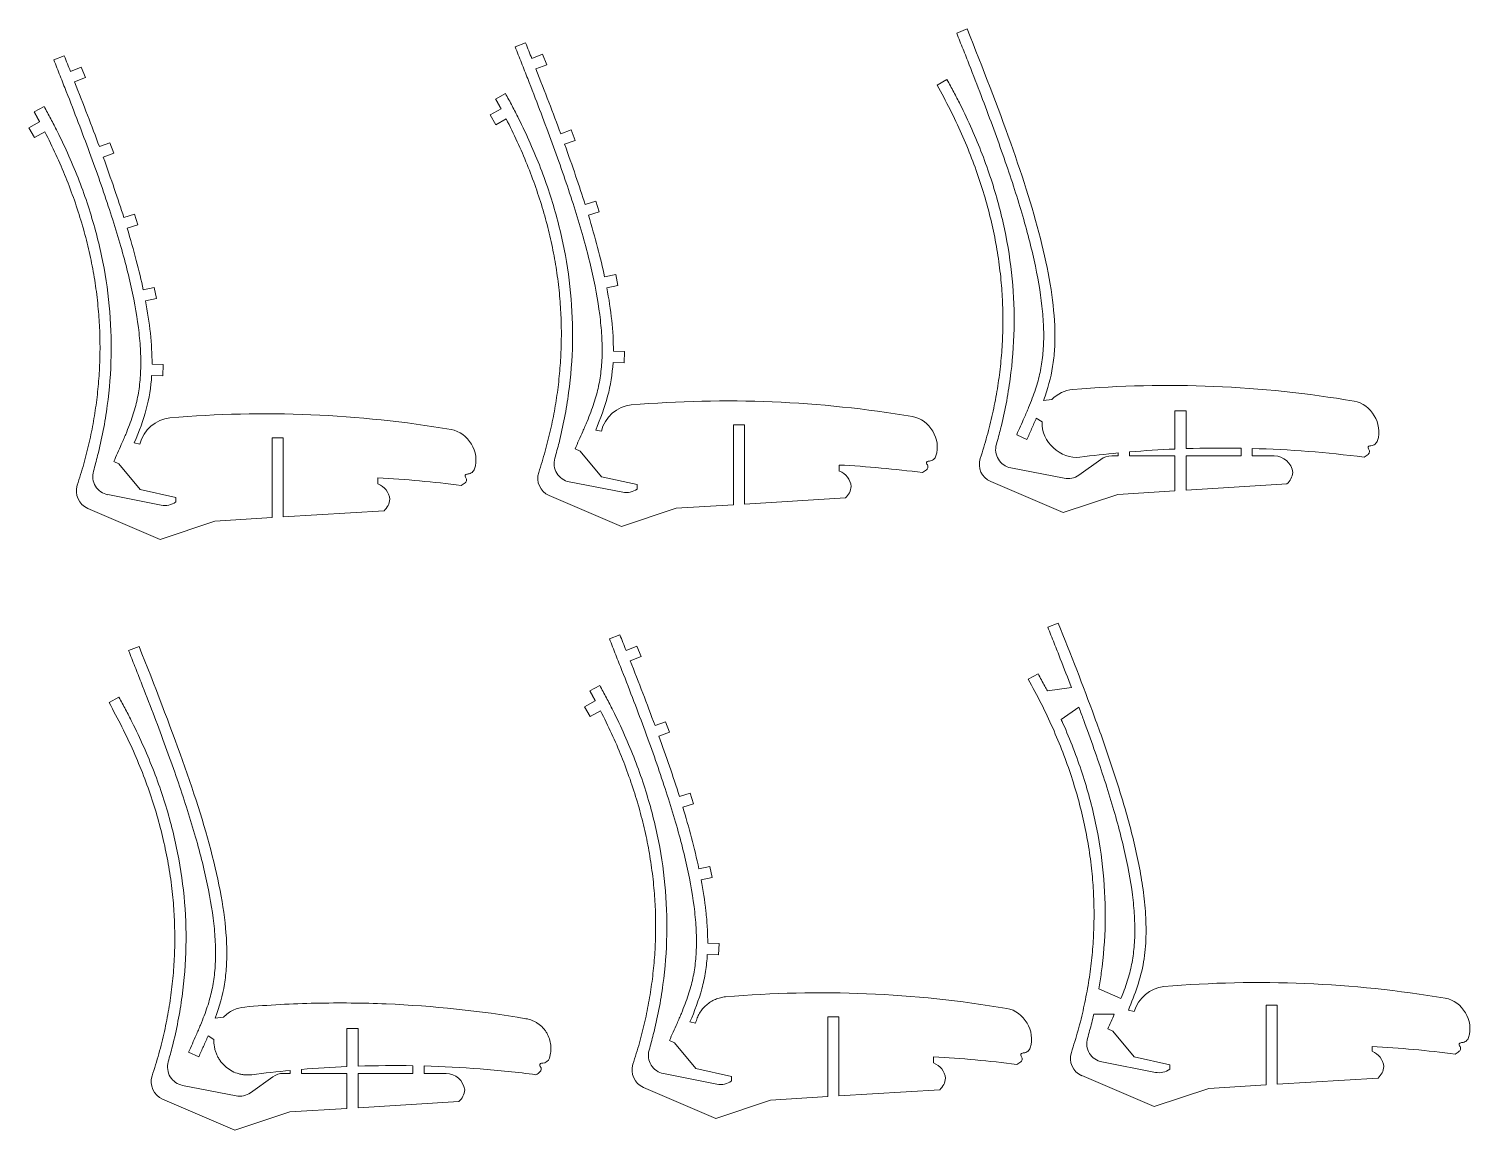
# Model space of a CAD drawing. Header units: millimetres. Extents: x 42 to 1075, y 65 to 598.
# Drawn here: x 77.2 to 463.1, y 64.5 to 358.5 of the extents above; entities that cross this region are included whole.
import ezdxf

# ---------------------------------------------------------------- set-up
doc = ezdxf.new("R2010")
doc.units = ezdxf.units.MM

msp = doc.modelspace()

# ---------------------------------------------------------------- linework, layer by layer
at = {"color": 5, "linetype": 'Continuous', "lineweight": 15}
for p, q in [((327.71, 358.48), (324.93, 357.37)), ((83.83, 350.21), (86.62, 351.32)), ((207.02, 353.65), (209.81, 354.76)), ((214.36, 351.71), (211.47, 350.58)), ((215.46, 348.92), (214.36, 351.71)), ((91.16, 348.28), (88.28, 347.14)), ((92.27, 345.49), (91.16, 348.28)), ((212.58, 347.79), (215.46, 348.92)), ((89.38, 344.35), (92.27, 345.49)), ((322.33, 344.94), (319.71, 343.48)), ((204.43, 341.22), (201.81, 339.76)), ((81.24, 337.78), (78.62, 336.32)), ((203.25, 337.13), (200.38, 335.52)), ((80.06, 333.69), (77.19, 332.08)), ((77.19, 332.08), (78.65, 329.47)), ((200.38, 335.52), (201.85, 332.9)), ((201.85, 332.9), (204.64, 334.47)), ((78.65, 329.47), (81.45, 331.03)), ((98.82, 328.1), (96, 327.07)), ((99.85, 325.28), (98.82, 328.1)), ((222.01, 331.54), (219.19, 330.51)), ((220.22, 327.69), (223.04, 328.72)), ((223.04, 328.72), (222.01, 331.54)), ((97.03, 324.25), (99.85, 325.28)), ((105.39, 309.05), (102.52, 308.16)), ((106.28, 306.18), (105.39, 309.05)), ((228.58, 312.49), (225.72, 311.6)), ((226.6, 308.73), (229.47, 309.62)), ((229.47, 309.62), (228.58, 312.49)), ((103.41, 305.3), (106.28, 306.18)), ((110.67, 289.44), (107.73, 288.85)), ((111.27, 286.5), (110.67, 289.44)), ((233.87, 292.88), (230.92, 292.29)), ((231.51, 289.35), (234.46, 289.94)), ((234.46, 289.94), (233.87, 292.88)), ((108.32, 285.91), (111.27, 286.5)), ((236.27, 272.33), (233.26, 272.42)), ((236.18, 269.33), (236.27, 272.33)), ((113.08, 268.89), (110.06, 268.98)), ((112.99, 265.89), (113.08, 268.89)), ((233.16, 269.42), (236.18, 269.33)), ((109.97, 265.98), (112.99, 265.89)), ((350.3, 259.53), (348.1, 259.29)), ((383.21, 246.32), (383.21, 256.48)), ((383.21, 256.48), (386.21, 256.48)), ((386.21, 256.48), (386.21, 246.43)), ((230.04, 251.08), (228.53, 251.4)), ((265.31, 252.76), (265.31, 231.44)), ((268.31, 252.76), (265.31, 252.76)), ((268.31, 231.62), (268.31, 252.76)), ((346.19, 254.56), (347.72, 253.56)), ((106.85, 247.64), (105.33, 247.97)), ((142.12, 249.32), (142.12, 228)), ((145.12, 249.32), (142.12, 249.32)), ((145.12, 228.18), (145.12, 249.32)), ((343.69, 248.91), (340.95, 250.12)), ((224.41, 245.79), (223.04, 246.4)), ((224.41, 245.79), (230.12, 238.94)), ((363.41, 243.55), (357.5, 239.35)), ((368.08, 244.48), (366.31, 244.48)), ((368.08, 245.29), (368.08, 244.48)), ((371.08, 244.48), (371.08, 245.55)), ((383.21, 244.48), (371.08, 244.48)), ((383.21, 235.16), (383.21, 244.48)), ((386.21, 244.48), (386.21, 235.34)), ((400.85, 244.48), (386.21, 244.48)), ((400.85, 246.54), (400.85, 244.48)), ((403.85, 244.48), (403.85, 246.47)), ((409.71, 244.48), (403.85, 244.48)), ((101.22, 242.35), (99.85, 242.96)), ((101.22, 242.35), (106.93, 235.5)), ((293.59, 240.43), (293.59, 242.05)), ((353.64, 238.51), (339.37, 241.3)), ((106.93, 235.5), (116.4, 233.38)), ((170.4, 236.99), (170.4, 238.62)), ((235.74, 234.79), (221.47, 237.58)), ((230.12, 238.94), (239.59, 236.82)), ((239.59, 236.82), (239.59, 235.63)), ((334, 237.64), (353.33, 229.36)), ((413.13, 237), (386.21, 235.34)), ((112.55, 231.35), (98.27, 234.14)), ((116.4, 233.38), (116.4, 232.19)), ((216.09, 233.92), (235.42, 225.64)), ((295.22, 233.27), (268.31, 231.62)), ((367.95, 234.22), (353.33, 229.36)), ((383.21, 235.16), (367.95, 234.22)), ((92.9, 230.48), (112.23, 222.2)), ((142.12, 228), (126.85, 227.06)), ((172.03, 229.84), (145.12, 228.18)), ((250.05, 230.5), (235.42, 225.64)), ((265.31, 231.44), (250.05, 230.5)), ((126.85, 227.06), (112.23, 222.2)), ((349.26, 198.76), (352.04, 199.87)), ((106.59, 193.63), (103.8, 192.51)), ((232.2, 195.64), (234.99, 196.75)), ((239.54, 193.71), (236.65, 192.57)), ((240.64, 190.92), (239.54, 193.71)), ((237.76, 189.78), (240.64, 190.92)), ((346.66, 186.34), (344.04, 184.87)), ((229.61, 183.22), (226.99, 181.75)), ((349.15, 181.73), (355.58, 182.63)), ((101.21, 180.09), (98.59, 178.63)), ((228.43, 179.12), (225.56, 177.52)), ((225.56, 177.52), (227.03, 174.9)), ((227.03, 174.9), (229.82, 176.46)), ((357.56, 177.39), (352.83, 174.14)), ((247.19, 173.53), (244.37, 172.5)), ((245.4, 169.68), (248.22, 170.72)), ((248.22, 170.72), (247.19, 173.53)), ((253.76, 154.48), (250.9, 153.59)), ((254.65, 151.62), (253.76, 154.48)), ((251.78, 150.73), (254.65, 151.62)), ((259.05, 134.88), (256.1, 134.28)), ((256.69, 131.34), (259.64, 131.94)), ((259.64, 131.94), (259.05, 134.88)), ((261.46, 114.32), (258.44, 114.41)), ((261.36, 111.32), (261.46, 114.32)), ((258.34, 111.42), (261.36, 111.32)), ((362.9, 102.24), (368.79, 99.6)), ((372.36, 96.18), (370.76, 96.52)), ((407.54, 97.87), (407.54, 76.55)), ((410.54, 97.87), (407.54, 97.87)), ((410.54, 76.74), (410.54, 97.87)), ((129.17, 94.68), (126.97, 94.43)), ((255.22, 93.07), (253.71, 93.4)), ((290.49, 94.75), (290.49, 73.43)), ((293.49, 94.75), (290.49, 94.75)), ((293.49, 73.62), (293.49, 94.75)), ((367.02, 95.45), (361.53, 95.45)), ((125.06, 89.7), (126.6, 88.71)), ((162.09, 91.63), (162.09, 81.46)), ((165.09, 91.63), (162.09, 91.63)), ((165.09, 81.57), (165.09, 91.63)), ((366.65, 90.91), (365.27, 91.52)), ((366.65, 90.91), (372.35, 84.06)), ((122.56, 84.05), (119.82, 85.27)), ((249.59, 87.79), (248.22, 88.4)), ((249.59, 87.79), (255.3, 80.94)), ((435.83, 85.55), (435.83, 86.81)), ((179.73, 81.68), (179.73, 79.63)), ((182.73, 79.63), (182.73, 81.62)), ((318.77, 82.42), (318.77, 84.05)), ((377.97, 79.91), (363.7, 82.69)), ((372.35, 84.06), (381.83, 81.93)), ((381.83, 81.93), (381.83, 80.74)), ((142.29, 78.7), (136.37, 74.49)), ((146.95, 79.63), (145.18, 79.63)), ((146.95, 80.43), (146.95, 79.63)), ((149.95, 79.63), (149.95, 80.7)), ((162.09, 79.63), (149.95, 79.63)), ((162.09, 79.63), (162.09, 70.3)), ((165.09, 70.49), (165.09, 79.63)), ((179.73, 79.63), (165.09, 79.63)), ((188.59, 79.63), (182.73, 79.63)), ((260.92, 76.79), (246.65, 79.57)), ((255.3, 80.94), (264.77, 78.81)), ((264.77, 78.81), (264.77, 77.62)), ((358.33, 79.04), (377.65, 70.76)), ((410.54, 76.74), (437.45, 78.39)), ((132.52, 73.66), (118.24, 76.44)), ((241.27, 75.92), (260.6, 67.63)), ((275.23, 72.49), (290.49, 73.43)), ((293.49, 73.62), (320.4, 75.27)), ((377.65, 70.76), (392.28, 75.61)), ((392.28, 75.61), (407.54, 76.55)), ((112.87, 72.79), (132.2, 64.51)), ((162.09, 70.3), (146.82, 69.37)), ((192, 72.14), (165.09, 70.49)), ((260.6, 67.63), (275.23, 72.49)), ((146.82, 69.37), (132.2, 64.51))]:
    msp.add_line(p, q, dxfattribs=at)
for centre, start, end in [((340.33, 246.2), 163.9636, 258.9681), ((222.42, 242.48), 163.9636, 258.9681), ((335.97, 242.24), 161.811, 246.8014), ((366.31, 239.48), 90, 125.4186), ((409.71, 239.48), 6.7349, 90), ((99.23, 239.04), 163.9636, 258.9681), ((218.06, 238.52), 161.811, 246.8014), ((291.81, 235.76), 6.7349, 69.1001), ((354.6, 243.42), 258.9681, 305.4186), ((409.71, 240.65), 313.0251, 353.2651), ((94.87, 235.08), 161.811, 246.8014), ((168.62, 232.32), 6.7349, 69.1001), ((236.7, 239.7), 258.9681, 305.4186), ((291.81, 236.93), 313.0251, 353.2651), ((113.5, 236.26), 258.9681, 305.4186), ((168.62, 233.49), 313.0251, 353.2651), ((364.66, 87.6), 163.9636, 258.9681), ((247.6, 84.48), 163.9636, 258.9681), ((360.3, 83.63), 161.811, 246.8014), ((434.04, 80.87), 6.7349, 69.1001), ((119.2, 81.35), 163.9636, 258.9681), ((243.24, 80.51), 161.811, 246.8014), ((316.99, 77.75), 6.7349, 69.1001), ((434.04, 82.05), 313.0251, 353.2651), ((114.84, 77.39), 161.811, 246.8014), ((145.18, 74.63), 90, 125.4186), ((188.59, 74.63), 6.7349, 90), ((261.88, 81.69), 258.9681, 305.4186), ((316.99, 78.92), 313.0251, 353.2651), ((378.93, 84.82), 258.9681, 305.4186), ((133.47, 78.57), 258.9681, 305.4186), ((188.59, 75.8), 313.0251, 353.2651)]:
    msp.add_arc(centre, 5, start, end, dxfattribs=at)
for points, knots in [([(324.93, 357.37), (325.49, 355.95), (326.63, 353.1), (328.83, 347.51), (331.49, 340.65), (334.5, 332.64), (338.22, 322.3), (342.25, 310.03), (345.85, 296.48), (347.62, 286.28), (348.19, 278.87), (348.17, 273.7), (347.69, 268.96), (346.9, 265.3), (345.99, 262.28), (345.15, 259.93), (344.32, 257.84), (343.58, 256.08), (343.17, 255.15), (342.97, 254.69), (342.3, 253.17), (341.62, 251.65), (340.95, 250.12)], [0, 0, 0, 0, 0.03125, 0.0625, 0.125, 0.1875, 0.25, 0.375, 0.5, 0.625, 0.6875, 0.75, 0.8125, 0.875, 0.90625, 0.9375, 0.96875, 0.984375, 1, 1, 1, 1.052005, 1.052005, 1.052005, 1.052005]), ([(327.71, 358.48), (336.21, 337.19), (343.58, 317.71), (349.74, 292.59), (350.98, 284.91), (351.18, 276.3), (351.16, 274.63), (350.96, 271.4), (350.79, 269.83), (350.05, 265.28), (349.25, 262.41), (348.1, 259.29)], [0, 0, 0, 0, 0.4660208, 0.4660208, 0.6990311, 0.6990311, 0.7572837, 0.7572837, 0.8155363, 0.8155363, 0.9320415, 0.9320415, 0.9320415, 0.9320415]), ([(207.02, 353.65), (207.59, 352.23), (208.72, 349.38), (210.93, 343.79), (213.59, 336.93), (216.6, 328.92), (220.32, 318.58), (224.35, 306.31), (227.95, 292.75), (229.71, 282.56), (230.28, 275.15), (230.27, 269.98), (229.79, 265.24), (229, 261.58), (228.08, 258.56), (227.25, 256.21), (226.42, 254.12), (225.68, 252.36), (225.27, 251.43), (225.07, 250.97), (224.39, 249.45), (223.72, 247.93), (223.04, 246.4)], [0, 0, 0, 0, 0.03125, 0.0625, 0.125, 0.1875, 0.25, 0.375, 0.5, 0.625, 0.6875, 0.75, 0.8125, 0.875, 0.90625, 0.9375, 0.96875, 0.984375, 1, 1, 1, 1.052005, 1.052005, 1.052005, 1.052005]), ([(83.83, 350.21), (84.4, 348.79), (85.53, 345.94), (87.73, 340.35), (90.4, 333.49), (93.4, 325.48), (97.13, 315.14), (101.16, 302.87), (104.75, 289.31), (106.52, 279.12), (107.09, 271.71), (107.07, 266.54), (106.6, 261.8), (105.8, 258.14), (104.89, 255.12), (104.06, 252.77), (103.23, 250.68), (102.48, 248.92), (102.08, 247.99), (101.87, 247.53), (101.2, 246.01), (100.52, 244.49), (99.85, 242.96)], [0, 0, 0, 0, 0.03125, 0.0625, 0.125, 0.1875, 0.25, 0.375, 0.5, 0.625, 0.6875, 0.75, 0.8125, 0.875, 0.90625, 0.9375, 0.96875, 0.984375, 1, 1, 1, 1.052005, 1.052005, 1.052005, 1.052005]), ([(335.52, 247.59), (335.92, 248.97), (337.49, 254.78), (339.47, 265.06), (340.51, 278.4), (340, 291.75), (337.94, 305.09), (334.95, 316.18), (331.79, 325.05), (329.04, 331.69), (326.43, 337.22), (324.15, 341.63), (322.95, 343.85), (322.33, 344.94)], [0.0859536, 0.0859536, 0.0859536, 0.0859536, 0.125, 0.25, 0.375, 0.5, 0.625, 0.75, 0.8125, 0.875, 0.9375, 0.96875, 1, 1, 1, 1]), ([(217.62, 243.86), (218.02, 245.25), (219.58, 251.06), (221.57, 261.34), (222.6, 274.68), (222.09, 288.03), (220.04, 301.36), (217.04, 312.46), (213.88, 321.32), (211.13, 327.96), (208.52, 333.49), (206.25, 337.91), (205.04, 340.12), (204.43, 341.22)], [0.0859536, 0.0859536, 0.0859536, 0.0859536, 0.125, 0.25, 0.375, 0.5, 0.625, 0.75, 0.8125, 0.875, 0.9375, 0.96875, 1, 1, 1, 1]), ([(94.43, 240.42), (94.82, 241.81), (96.39, 247.62), (98.38, 257.9), (99.41, 271.24), (98.9, 284.59), (96.84, 297.92), (93.85, 309.02), (90.69, 317.89), (87.94, 324.53), (85.33, 330.05), (83.06, 334.47), (81.85, 336.68), (81.24, 337.78)], [0.0859536, 0.0859536, 0.0859536, 0.0859536, 0.125, 0.25, 0.375, 0.5, 0.625, 0.75, 0.8125, 0.875, 0.9375, 0.96875, 1, 1, 1, 1]), ([(346.19, 254.56), (346.08, 254.32), (345.98, 254.08), (345.82, 253.72), (345.76, 253.59), (345.66, 253.36), (345.61, 253.24), (345.35, 252.66), (345.14, 252.19), (344.52, 250.78), (344.1, 249.84), (343.69, 248.91)], [0.98804829, 0.98804829, 0.98804829, 0.98804829, 0.99604286, 0.99604286, 1.00004014, 1.00004014, 1.00403743, 1.00403743, 1.02002656, 1.02002656, 1.05200484, 1.05200484, 1.05200484, 1.05200484]), ([(437.31, 248.6), (437.18, 248.22), (436.95, 247.89), (436.33, 247.4), (435.94, 247.25), (435.55, 247.22)], [0.011101793, 0.011101793, 0.011101793, 0.011101793, 0.012278738, 0.012278738, 0.013455683, 0.013455683, 0.013455683, 0.013455683]), ([(319.4, 244.48), (319.28, 244.11), (319.04, 243.77), (318.43, 243.29), (318.03, 243.14), (317.65, 243.11)], [0.010732378, 0.010732378, 0.010732378, 0.010732378, 0.011909025, 0.011909025, 0.013085672, 0.013085672, 0.013085672, 0.013085672]), ([(434.88, 246.35), (435.06, 246.15), (435.16, 245.87), (435.12, 245.33), (434.98, 245.06), (434.77, 244.89)], [0.004768368, 0.004768368, 0.004768368, 0.004768368, 0.005583838, 0.005583838, 0.006399307, 0.006399307, 0.006399307, 0.006399307]), ([(196.21, 241.04), (196.09, 240.67), (195.85, 240.33), (195.23, 239.85), (194.84, 239.7), (194.45, 239.67)], [0.010732378, 0.010732378, 0.010732378, 0.010732378, 0.011909025, 0.011909025, 0.013085672, 0.013085672, 0.013085672, 0.013085672]), ([(316.97, 242.24), (317.16, 242.04), (317.25, 241.76), (317.22, 241.22), (317.08, 240.95), (316.87, 240.78)], [0.004819922, 0.004819922, 0.004819922, 0.004819922, 0.005634572, 0.005634572, 0.006449222, 0.006449222, 0.006449222, 0.006449222]), ([(193.78, 238.8), (193.96, 238.6), (194.06, 238.32), (194.02, 237.78), (193.89, 237.51), (193.68, 237.34)], [0.004819922, 0.004819922, 0.004819922, 0.004819922, 0.005634572, 0.005634572, 0.006449222, 0.006449222, 0.006449222, 0.006449222]), ([(349.26, 198.76), (349.82, 197.35), (350.95, 194.5), (353.08, 189.1), (354.61, 185.16), (355.58, 182.63)], [0, 0, 0, 0, 0.03125, 0.0625, 0.1207964, 0.1207964, 0.1207964, 0.1207964]), ([(352.04, 199.87), (355.37, 191.54), (358.65, 183.18), (363.29, 170.54), (364.79, 166.31), (367.64, 157.79), (368.98, 153.51), (371.42, 144.9), (372.52, 140.56), (373.85, 134), (374.24, 131.8), (374.89, 127.37), (375.15, 125.14), (375.47, 120.65), (375.53, 118.37), (375.4, 113.86), (375.2, 111.63), (374.45, 107.22), (373.89, 105.05), (372.49, 100.74), (371.65, 98.61), (370.76, 96.52)], [0, 0, 0, 0, 0.0269286, 0.0269286, 0.0403929, 0.0403929, 0.0538572, 0.0538572, 0.0673216, 0.0673216, 0.0740537, 0.0740537, 0.0807859, 0.0807859, 0.087518, 0.087518, 0.0942502, 0.0942502, 0.1009823, 0.1009823, 0.1077145, 0.1077145, 0.1077145, 0.1077145]), ([(106.59, 193.63), (115.08, 172.34), (122.45, 152.85), (128.61, 127.74), (129.86, 120.05), (130.06, 111.45), (130.03, 109.78), (129.83, 106.54), (129.66, 104.98), (128.92, 100.42), (128.12, 97.56), (126.97, 94.43)], [0, 0, 0, 0, 0.4660208, 0.4660208, 0.6990311, 0.6990311, 0.7572837, 0.7572837, 0.8155363, 0.8155363, 0.9320415, 0.9320415, 0.9320415, 0.9320415]), ([(232.2, 195.64), (232.77, 194.22), (233.9, 191.38), (236.11, 185.79), (238.77, 178.92), (241.78, 170.92), (245.5, 160.57), (249.53, 148.3), (253.13, 134.75), (254.9, 124.55), (255.47, 117.14), (255.45, 111.97), (254.97, 107.23), (254.18, 103.57), (253.26, 100.56), (252.43, 98.2), (251.6, 96.11), (250.86, 94.36), (250.45, 93.43), (250.25, 92.97), (249.57, 91.44), (248.9, 89.92), (248.22, 88.4)], [0, 0, 0, 0, 0.03125, 0.0625, 0.125, 0.1875, 0.25, 0.375, 0.5, 0.625, 0.6875, 0.75, 0.8125, 0.875, 0.90625, 0.9375, 0.96875, 0.984375, 1, 1, 1, 1.052005, 1.052005, 1.052005, 1.052005]), ([(103.8, 192.51), (104.36, 191.1), (105.5, 188.25), (107.7, 182.66), (110.37, 175.79), (113.37, 167.79), (117.09, 157.45), (121.12, 145.17), (124.72, 131.62), (126.49, 121.43), (127.06, 114.02), (127.04, 108.85), (126.57, 104.11), (125.77, 100.45), (124.86, 97.43), (124.02, 95.07), (123.2, 92.99), (122.45, 91.23), (122.05, 90.3), (121.84, 89.84), (121.17, 88.32), (120.49, 86.79), (119.82, 85.27)], [0, 0, 0, 0, 0.03125, 0.0625, 0.125, 0.1875, 0.25, 0.375, 0.5, 0.625, 0.6875, 0.75, 0.8125, 0.875, 0.90625, 0.9375, 0.96875, 0.984375, 1, 1, 1, 1.052005, 1.052005, 1.052005, 1.052005]), ([(349.15, 181.73), (348.92, 182.16), (348.11, 183.7), (347.27, 185.24), (346.66, 186.34)], [0.95650029, 0.95650029, 0.95650029, 0.95650029, 0.96875, 1, 1, 1, 1]), ([(242.8, 85.86), (243.2, 87.24), (244.76, 93.06), (246.75, 103.33), (247.78, 116.67), (247.27, 130.02), (245.22, 143.36), (242.22, 154.46), (239.06, 163.32), (236.31, 169.96), (233.7, 175.49), (231.43, 179.9), (230.22, 182.12), (229.61, 183.22)], [0.0859536, 0.0859536, 0.0859536, 0.0859536, 0.125, 0.25, 0.375, 0.5, 0.625, 0.75, 0.8125, 0.875, 0.9375, 0.96875, 1, 1, 1, 1]), ([(114.39, 82.73), (114.79, 84.12), (116.36, 89.93), (118.35, 100.21), (119.38, 113.55), (118.87, 126.89), (116.81, 140.23), (113.82, 151.33), (110.66, 160.19), (107.91, 166.83), (105.3, 172.36), (103.02, 176.77), (101.82, 178.99), (101.21, 180.09)], [0.0859536, 0.0859536, 0.0859536, 0.0859536, 0.125, 0.25, 0.375, 0.5, 0.625, 0.75, 0.8125, 0.875, 0.9375, 0.96875, 1, 1, 1, 1]), ([(362.9, 102.24), (363.14, 103.64), (364.04, 109.49), (364.84, 119.8), (364.32, 133.14), (362.27, 146.48), (359.28, 157.58), (356.12, 166.44), (354.14, 171.22), (352.99, 173.79), (352.83, 174.14)], [0.2104379, 0.2104379, 0.2104379, 0.2104379, 0.25, 0.375, 0.5, 0.625, 0.75, 0.8125, 0.875, 0.8849787, 0.8849787, 0.8849787, 0.8849787]), ([(357.56, 177.39), (357.98, 176.28), (359.37, 172.53), (362.55, 163.7), (366.58, 151.42), (370.18, 137.87), (371.95, 127.68), (372.52, 120.27), (372.5, 115.1), (372.02, 110.36), (371.23, 106.7), (370.31, 103.68), (369.57, 101.57), (369.03, 100.18), (368.79, 99.6)], [0.1613928, 0.1613928, 0.1613928, 0.1613928, 0.1875, 0.25, 0.375, 0.5, 0.625, 0.6875, 0.75, 0.8125, 0.875, 0.90625, 0.9375, 0.9588669, 0.9588669, 0.9588669, 0.9588669]), ([(251.78, 150.73), (252.61, 148.01), (253.39, 145.28), (254.84, 139.8), (255.51, 137.05), (256.1, 134.28)], [0.04900117, 0.04900117, 0.04900117, 0.04900117, 0.05753696, 0.05753696, 0.06607274, 0.06607274, 0.06607274, 0.06607274]), ([(256.69, 131.34), (257.22, 128.57), (257.65, 125.78), (258.12, 121.55), (258.24, 120.13), (258.4, 117.28), (258.45, 115.84), (258.44, 114.41)], [0.06908768, 0.06908768, 0.06908768, 0.06908768, 0.07759497, 0.07759497, 0.08184862, 0.08184862, 0.08610227, 0.08610227, 0.08610227, 0.08610227]), ([(258.34, 111.42), (258.25, 109.87), (258.09, 108.33), (257.61, 105.27), (257.29, 103.76), (256.07, 99.25), (254.94, 96.29), (253.71, 93.4)], [0.08909183, 0.08909183, 0.08909183, 0.08909183, 0.09374749, 0.09374749, 0.09840316, 0.09840316, 0.10771449, 0.10771449, 0.10771449, 0.10771449]), ([(129.17, 94.68), (129.92, 95.45), (130.79, 96.07), (132.73, 96.99), (133.75, 97.27), (134.83, 97.36)], [0.015303727, 0.015303727, 0.015303727, 0.015303727, 0.018484776, 0.018484776, 0.021665825, 0.021665825, 0.021665825, 0.021665825]), ([(134.83, 97.36), (137.97, 97.63), (141.13, 97.85), (147.46, 98.19), (150.62, 98.31), (160.08, 98.51), (166.36, 98.45), (185.14, 97.66), (197.57, 96.35), (209.91, 94.25)], [1.86926073, 1.86926073, 1.86926073, 1.86926073, 1.87863419, 1.87863419, 1.88800765, 1.88800765, 1.90675457, 1.90675457, 1.9442484, 1.9442484, 1.9442484, 1.9442484]), ([(255.22, 93.07), (255.33, 93.53), (255.47, 93.99), (255.82, 94.88), (256.03, 95.3), (256.51, 96.11), (256.79, 96.5), (257.4, 97.23), (257.73, 97.57), (258.44, 98.19), (258.82, 98.48), (259.62, 98.99), (260.05, 99.21), (260.92, 99.58), (261.36, 99.73), (262.29, 99.96), (262.76, 100.04), (263.23, 100.08)], [0.0018304, 0.0018304, 0.0018304, 0.0018304, 0.00324567, 0.00324567, 0.00466094, 0.00466094, 0.00607621, 0.00607621, 0.00749148, 0.00749148, 0.00890676, 0.00890676, 0.01032203, 0.01032203, 0.0117373, 0.0117373, 0.01315257, 0.01315257, 0.01315257, 0.01315257]), ([(209.91, 94.25), (210.49, 94.16), (211.05, 94), (211.85, 93.67), (212.11, 93.55), (212.62, 93.27), (212.87, 93.12), (213.58, 92.62), (214.02, 92.25), (214.61, 91.61), (214.8, 91.39), (215.15, 90.92), (215.31, 90.68), (215.75, 89.94), (215.99, 89.41), (216.35, 88.31), (216.48, 87.74), (216.6, 86.6), (216.6, 86.01), (216.48, 84.86), (216.36, 84.3), (216.18, 83.74)], [0.03454403, 0.03454403, 0.03454403, 0.03454403, 0.03627113, 0.03627113, 0.03713469, 0.03713469, 0.03799824, 0.03799824, 0.03972535, 0.03972535, 0.04058891, 0.04058891, 0.04145246, 0.04145246, 0.04317957, 0.04317957, 0.04490668, 0.04490668, 0.04663379, 0.04663379, 0.0483609, 0.0483609, 0.0483609, 0.0483609]), ([(359.85, 88.98), (360.25, 90.37), (360.83, 92.52), (361.35, 94.68), (361.53, 95.45)], [0.08595358, 0.08595358, 0.08595358, 0.08595358, 0.125, 0.14672867, 0.14672867, 0.14672867, 0.14672867]), ([(125.06, 89.7), (124.96, 89.46), (124.85, 89.22), (124.69, 88.86), (124.64, 88.74), (124.53, 88.5), (124.48, 88.39), (124.22, 87.8), (124.01, 87.33), (123.39, 85.93), (122.98, 84.99), (122.56, 84.05)], [0.98804829, 0.98804829, 0.98804829, 0.98804829, 0.99604286, 0.99604286, 1.00004014, 1.00004014, 1.00403743, 1.00403743, 1.02002656, 1.02002656, 1.05200484, 1.05200484, 1.05200484, 1.05200484]), ([(461.63, 89.24), (461.57, 89.05), (461.48, 88.87), (461.26, 88.55), (461.12, 88.41), (460.66, 88.04), (460.27, 87.89), (459.88, 87.87)], [0.010540258, 0.010540258, 0.010540258, 0.010540258, 0.011128095, 0.011128095, 0.011715933, 0.011715933, 0.012891608, 0.012891608, 0.012891608, 0.012891608]), ([(136.72, 79.3), (136.08, 79.21), (135.42, 79.2), (134.44, 79.29), (134.11, 79.34), (133.47, 79.47), (133.15, 79.56), (132.22, 79.86), (131.61, 80.13), (130.48, 80.8), (129.94, 81.2), (128.99, 82.1), (128.56, 82.59), (128, 83.41), (127.83, 83.69), (127.52, 84.27), (127.38, 84.56), (127.14, 85.17), (127.03, 85.48), (126.85, 86.11), (126.77, 86.43), (126.61, 87.4), (126.57, 88.05), (126.6, 88.71)], [0.04955967, 0.04955967, 0.04955967, 0.04955967, 0.05151773, 0.05151773, 0.05249676, 0.05249676, 0.05347579, 0.05347579, 0.05543386, 0.05543386, 0.05739192, 0.05739192, 0.05934998, 0.05934998, 0.06032901, 0.06032901, 0.06130804, 0.06130804, 0.06228707, 0.06228707, 0.0632661, 0.0632661, 0.06522417, 0.06522417, 0.06522417, 0.06522417]), ([(344.58, 86.48), (344.46, 86.1), (344.22, 85.77), (343.61, 85.28), (343.22, 85.13), (342.83, 85.1)], [0.010732378, 0.010732378, 0.010732378, 0.010732378, 0.011909025, 0.011909025, 0.013085672, 0.013085672, 0.013085672, 0.013085672]), ([(459.21, 87), (459.39, 86.8), (459.49, 86.52), (459.45, 85.98), (459.31, 85.72), (459.1, 85.54)], [0.004719945, 0.004719945, 0.004719945, 0.004719945, 0.005533577, 0.005533577, 0.00634721, 0.00634721, 0.00634721, 0.00634721]), ([(212.59, 79.3), (207.62, 79.94), (202.64, 80.45), (192.69, 81.22), (187.71, 81.48), (182.73, 81.62)], [1.81258531, 1.81258531, 1.81258531, 1.81258531, 1.82739771, 1.82739771, 1.84221012, 1.84221012, 1.84221012, 1.84221012]), ([(214.08, 82.34), (213.89, 82.33), (213.72, 82.2), (213.58, 81.85), (213.62, 81.64), (213.75, 81.5)], [0.001793202, 0.001793202, 0.001793202, 0.001793202, 0.002354123, 0.002354123, 0.002915044, 0.002915044, 0.002915044, 0.002915044]), ([(342.15, 84.24), (342.34, 84.03), (342.43, 83.75), (342.4, 83.21), (342.26, 82.95), (342.05, 82.77)], [0.004819922, 0.004819922, 0.004819922, 0.004819922, 0.005634572, 0.005634572, 0.006449222, 0.006449222, 0.006449222, 0.006449222])]:
    msp.add_open_spline(points, degree=3, knots=knots, dxfattribs=at)
for points, degree in [([(88.28, 347.14), (87.75, 348.47), (87.2, 349.86), (86.62, 351.32)], 3), ([(211.47, 350.58), (210.95, 351.91), (210.39, 353.3), (209.81, 354.76)], 3), ([(219.19, 330.51), (217.18, 335.95), (214.99, 341.64), (212.58, 347.79)], 3), ([(96, 327.07), (93.99, 332.51), (91.8, 338.21), (89.38, 344.35)], 3), ([(319.71, 343.48), (347.58, 293.6), (331.22, 243.8)], 2), ([(201.81, 339.76), (202.55, 338.44), (203.25, 337.13)], 2), ([(78.62, 336.32), (79.35, 335), (80.06, 333.69)], 2), ([(204.64, 334.47), (228.81, 287.24), (213.31, 240.08)], 2), ([(81.45, 331.03), (105.62, 283.8), (90.12, 236.64)], 2), ([(102.52, 308.16), (100.98, 313.04), (99.15, 318.4), (97.03, 324.25)], 3), ([(225.72, 311.6), (224.17, 316.48), (222.34, 321.84), (220.22, 327.69)], 3), ([(230.92, 292.29), (229.86, 297.26), (228.42, 302.75), (226.6, 308.73)], 3), ([(107.73, 288.85), (106.67, 293.82), (105.23, 299.31), (103.41, 305.3)], 3), ([(110.06, 268.98), (110.1, 274.32), (109.43, 280.02), (108.32, 285.91)], 3), ([(233.26, 272.42), (233.29, 277.76), (232.63, 283.45), (231.51, 289.35)], 3), ([(228.53, 251.4), (231.24, 257.74), (232.79, 263.03), (233.16, 269.42)], 3), ([(105.33, 247.97), (108.04, 254.3), (109.59, 259.59), (109.97, 265.98)], 3), ([(431.04, 259.11), (406.24, 263.32), (381.02, 264.36), (355.95, 262.22)], 3), ([(313.14, 254.98), (288.34, 259.18), (263.12, 260.23), (238.05, 258.08)], 3), ([(355.95, 262.22), (353.82, 262.03), (351.79, 261.06), (350.3, 259.53)], 3), ([(437.31, 248.6), (438.76, 253.02), (435.61, 258.33), (431.04, 259.11)], 3), ([(189.94, 251.54), (165.14, 255.74), (139.92, 256.79), (114.86, 254.65)], 3), ([(238.05, 258.08), (234.25, 257.76), (230.89, 254.8), (230.04, 251.08)], 3), ([(319.4, 244.48), (320.86, 248.89), (317.72, 254.2), (313.14, 254.98)], 3), ([(114.86, 254.65), (111.06, 254.32), (107.7, 251.36), (106.85, 247.64)], 3), ([(196.21, 241.04), (197.66, 245.45), (194.53, 250.76), (189.94, 251.54)], 3), ([(347.72, 253.56), (347.49, 248.29), (352.62, 243.48), (357.85, 244.15)], 3), ([(434.88, 246.35), (434.62, 246.64), (434.83, 247.17), (435.21, 247.2)], 3), ([(435.21, 247.2), (435.32, 247.2), (435.44, 247.21), (435.55, 247.22)], 3), ([(357.85, 244.15), (361.25, 244.59), (364.66, 244.97), (368.08, 245.29)], 3), ([(371.08, 245.55), (375.12, 245.89), (379.16, 246.14), (383.21, 246.32)], 3), ([(386.21, 246.43), (391.09, 246.58), (395.97, 246.62), (400.85, 246.54)], 3), ([(403.85, 246.47), (413.85, 246.2), (423.8, 245.43), (433.71, 244.15)], 3), ([(433.71, 244.15), (434.09, 244.37), (434.44, 244.61), (434.77, 244.89)], 3), ([(193.78, 238.8), (193.52, 239.09), (193.73, 239.62), (194.11, 239.64)], 3), ([(194.11, 239.64), (194.23, 239.65), (194.34, 239.66), (194.45, 239.67)], 3), ([(293.59, 242.05), (301.02, 241.66), (308.43, 240.99), (315.81, 240.04)], 3), ([(315.81, 240.04), (316.18, 240.26), (316.54, 240.51), (316.87, 240.78)], 3), ([(316.97, 242.24), (316.71, 242.53), (316.92, 243.06), (317.31, 243.08)], 3), ([(317.31, 243.08), (317.42, 243.09), (317.53, 243.1), (317.65, 243.11)], 3), ([(170.4, 238.62), (177.83, 238.22), (185.24, 237.55), (192.62, 236.6)], 3), ([(192.62, 236.6), (192.99, 236.82), (193.34, 237.07), (193.68, 237.34)], 3), ([(234.99, 196.75), (235.55, 195.36), (236.1, 193.96), (236.65, 192.57)], 3), ([(237.76, 189.78), (240.02, 184.04), (242.24, 178.29), (244.37, 172.5)], 3), ([(226.99, 181.75), (227.73, 180.44), (228.43, 179.12)], 2), ([(344.04, 184.87), (371.91, 135), (355.55, 85.2)], 2), ([(98.59, 178.63), (126.45, 128.75), (110.09, 78.95)], 2), ([(229.82, 176.46), (253.99, 129.23), (238.49, 82.07)], 2), ([(245.4, 169.68), (247.34, 164.36), (249.19, 159), (250.9, 153.59)], 3), ([(455.37, 99.72), (430.57, 103.92), (405.35, 104.96), (380.28, 102.82)], 3), ([(338.32, 96.97), (313.52, 101.18), (288.3, 102.22), (263.23, 100.08)], 3), ([(380.28, 102.82), (376.61, 102.51), (373.33, 99.74), (372.36, 96.18)], 3), ([(344.58, 86.48), (346.03, 90.88), (342.9, 96.2), (338.32, 96.97)], 3), ([(461.63, 89.24), (463.08, 93.63), (459.95, 98.95), (455.37, 99.72)], 3), ([(367.02, 95.45), (366.44, 94.14), (365.86, 92.83), (365.27, 91.52)], 3), ([(342.15, 84.24), (341.9, 84.52), (342.1, 85.05), (342.49, 85.08)], 3), ([(342.49, 85.08), (342.6, 85.09), (342.71, 85.09), (342.83, 85.1)], 3), ([(435.83, 86.81), (443.26, 86.42), (450.66, 85.75), (458.04, 84.81)], 3), ([(458.04, 84.81), (458.42, 85.02), (458.77, 85.27), (459.1, 85.54)], 3), ([(459.21, 87), (458.95, 87.28), (459.16, 87.81), (459.54, 87.84)], 3), ([(459.54, 87.84), (459.65, 87.85), (459.77, 87.86), (459.88, 87.87)], 3), ([(162.09, 81.46), (158.04, 81.29), (154, 81.04), (149.95, 80.7)], 3), ([(179.73, 81.68), (174.85, 81.77), (169.97, 81.73), (165.09, 81.57)], 3), ([(213.64, 80.03), (214.07, 80.39), (214.12, 81.09), (213.75, 81.5)], 3), ([(214.42, 82.37), (214.31, 82.36), (214.2, 82.35), (214.08, 82.34)], 3), ([(214.42, 82.37), (215.21, 82.42), (215.93, 82.99), (216.18, 83.74)], 3), ([(318.77, 84.05), (326.2, 83.66), (333.61, 82.99), (340.99, 82.04)], 3), ([(340.99, 82.04), (341.36, 82.26), (341.72, 82.5), (342.05, 82.77)], 3), ([(146.95, 80.43), (143.53, 80.11), (140.12, 79.73), (136.72, 79.3)], 3), ([(213.64, 80.03), (213.31, 79.76), (212.96, 79.51), (212.59, 79.3)], 3)]:
    msp.add_open_spline(points, degree=degree, dxfattribs=at)

doc.saveas('drawing.dxf')
